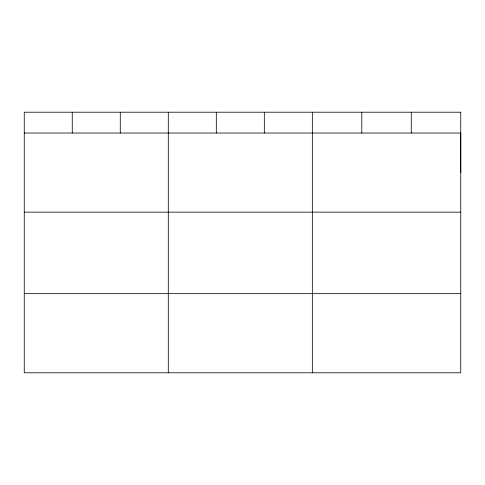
<?xml version="1.0" encoding="UTF-8"?>
<svg xmlns="http://www.w3.org/2000/svg" width="485" height="485" viewBox="0 0 485 485"><rect width="100%" height="100%" fill="white"/><g stroke="black" fill="none" stroke-linecap="round" stroke-linejoin="round"><path stroke-width="0.73" d="M460.75 172.587L460.75 133.023L24.25 133.023M24.25 212.145L460.75 212.145M24.25 293.667L460.75 293.667M411.28 112.205L411.28 133.023M361.81 112.205L361.81 133.023M312.34 112.205L312.34 372.795M264.325 112.205L264.325 133.023M216.31 112.205L216.31 133.023M168.295 112.205L168.295 372.795M120.28 112.205L120.28 133.023M72.265 112.205L72.265 133.023M460.75 112.205L24.25 112.205L24.25 372.795L460.75 372.795L460.75 112.205"/></g></svg>
